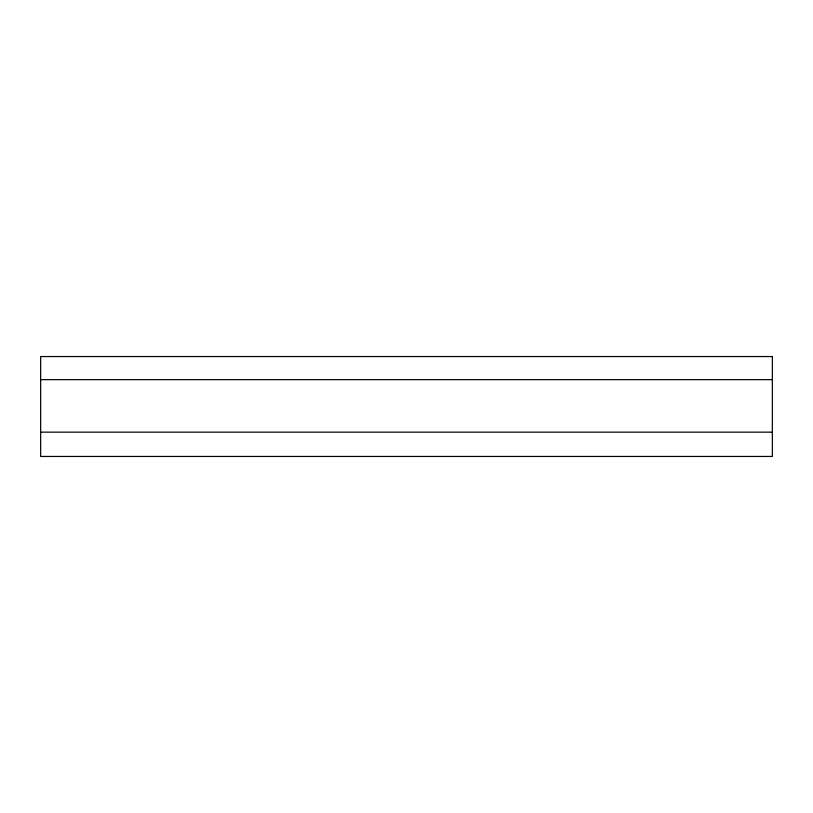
<?xml version="1.0" encoding="UTF-8"?>
<svg xmlns="http://www.w3.org/2000/svg" width="813" height="813" viewBox="0 0 813 813"><rect width="100%" height="100%" fill="white"/><g stroke="black" fill="none" stroke-linecap="round" stroke-linejoin="round"><path stroke-width="1.22" d="M40.65 379.661L772.35 379.661M40.65 432.15L772.35 432.15M772.35 356.551L40.65 356.551L40.65 456.449L772.35 456.449L772.35 356.551"/></g></svg>
